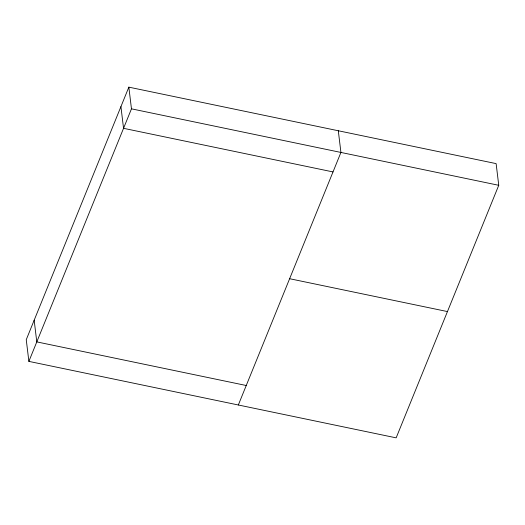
<?xml version="1.0" encoding="UTF-8"?>
<svg xmlns="http://www.w3.org/2000/svg" width="525" height="525" viewBox="0 0 525 525"><rect width="100%" height="100%" fill="white"/><g stroke="black" fill="none" stroke-linecap="round" stroke-linejoin="round"><path stroke-width="0.79" d="M128.842 87.15L26.25 339.701L28.875 361.384L396.158 437.85L498.75 185.299L496.125 163.616L128.842 87.15L131.467 108.832L28.875 361.384M238.33 404.992L340.922 152.44L338.303 130.758M131.467 108.832L498.75 185.299M333.007 171.924L123.546 128.317L120.927 106.634M289.629 278.716L447.458 311.574M246.251 385.508L36.789 341.893L34.164 320.217"/></g></svg>
